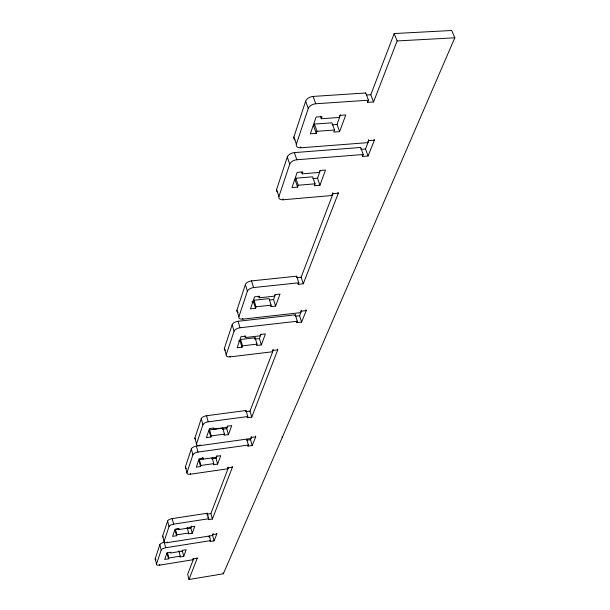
<?xml version="1.0" encoding="UTF-8"?>
<svg xmlns="http://www.w3.org/2000/svg" width="610" height="610" viewBox="0 0 610 610"><rect width="100%" height="100%" fill="white"/><g stroke="black" fill="none" stroke-linecap="round" stroke-linejoin="round"><path stroke-width="0.91" d="M156.503 564.113L155.207 558.76L159.85 544.631A4.026 1.548 -14.4 0 1 164.296 542.32L165.638 547.75A4.034 1.533 -14.4 0 0 161.185 550.06L156.503 564.113A3.957 1.479 -14.4 0 0 159.774 565.112L193.134 559.705L193.271 558.234M213.34 533.788L212.623 535.496L167.369 542.641A4.079 1.571 -14.5 0 1 164.021 541.535L162.672 536.06L167.613 521.024A4.148 1.647 -14.6 0 1 172.218 518.599L207.308 513.239L208.765 518.744L208.422 519.644L212.364 519.041L232.41 467.176L232.204 466.452M228.018 467.054L227.827 468.8L190.518 474.176A4.445 1.883 -15 0 1 186.942 472.735L185.409 466.902L191.326 448.914A4.537 1.975 -15.1 0 1 196.397 446.139L250.969 438.514L250.756 437.782M199.996 444.789L200.194 445.529A4.606 2.021 -15.2 0 1 196.527 443.935L194.925 437.957L201.269 418.658A4.697 2.127 -15.4 0 1 206.546 415.738L246.028 410.522L247.774 416.538L247.332 417.69L251.762 417.103L277.748 349.873L277.504 349.08M272.754 349.652L272.487 351.779L230.176 356.865A5.086 2.47 -16.2 0 1 226.234 354.753L224.388 348.356L232.166 324.695A5.2 2.615 -16.5 0 1 238.083 321.272L295.293 314.821L297.337 321.226L296.78 322.644L301.622 322.088L306.205 310.627L305.945 309.819M300.478 311.817L300.738 312.625L242.933 319.121A5.292 2.676 -16.7 0 1 238.884 316.765L236.932 310.208L245.373 284.542A5.421 2.837 -17.1 0 1 251.556 280.897L296.673 276.185L298.816 282.781L298.229 284.321L303.284 283.787L338.306 193.187L338.001 192.318M277.382 192.013A5.94 3.393 -18.9 0 1 276.604 189.535L287.302 157.014A6.123 3.599 -19.6 0 1 294.371 152.607L360.662 147.468L363.255 154.498L362.485 156.45L368.082 156.007L374.403 140.201L374.075 139.316M367.616 141.749L367.944 142.633L300.86 147.78A6.26 3.706 -20 0 1 296.361 144.173L293.898 136.96L305.656 101.184A6.443 3.95 -21.1 0 1 313.128 96.426L365.756 92.972L368.493 100.208L367.67 102.366L373.556 101.961L397.14 40.946L394.174 33.55L451.72 30.5L454.824 37.797L223.367 573.781L188.993 579.5L187.689 574.33L193.751 558.447M164.021 541.535L169.008 526.575L167.613 521.024M186.942 472.735L192.897 454.839L191.326 448.914M196.527 443.935L202.924 424.735L201.269 418.658M226.234 354.753L234.08 331.192L232.166 324.695M238.884 316.765L247.393 291.214L245.373 284.542M332.526 192.79L332.831 193.66L332.13 195.49L283.284 199.767A5.955 3.378 -18.8 0 1 278.915 196.565L289.712 164.159L287.302 157.014M296.361 144.173L308.241 108.511L305.656 101.184M179.081 528.817L175.459 529.381L175.161 530.258L176.542 535.74L172.607 536.358L175.017 529.312L178.989 528.695L178.677 529.587L190.541 527.741L190.861 526.857L194.803 526.247L192.226 533.285L188.315 533.895L188.627 533.026L187.224 527.558L186.912 528.435L190.816 527.825L191.456 526.056M212.158 457.82L213.744 463.646L213.37 464.69L217.617 464.08L220.706 455.678L216.413 456.28L216.031 457.34L199.379 459.627L199.02 460.672L200.576 466.513L196.298 467.123L199.18 458.712L203.496 458.102L203.13 459.162L202.68 457.485M209.558 429.928L209.177 431.049L210.816 437.034L206.386 437.637L209.482 428.601L213.95 427.999L213.553 429.143L226.889 427.336L227.309 426.199L231.739 425.605L228.43 434.625L224.038 435.227L224.442 434.107L222.772 428.144L209.558 429.928L211.205 435.914L210.816 437.034M245.357 337.551L245.838 336.156L240.927 336.728L237.137 347.799L241.995 347.22L240.111 340.822L240.584 339.45L255.094 337.757L257.016 344.131L256.52 345.504L261.347 344.932L265.396 333.883L260.523 334.448L260.02 335.843L245.357 337.551L244.877 335.942M259.159 297.81L259.685 296.285L254.576 296.841L250.458 308.858L255.514 308.302L253.508 301.736L254.019 300.242L269.094 298.603L271.13 305.152L270.596 306.632L275.598 306.083L279.998 294.096L274.935 294.645L274.386 296.155L259.159 297.81L258.648 296.155M295.858 178.212L295.217 180.095L297.581 187.125L291.954 187.605L297.169 172.386L302.865 171.921L302.194 173.842L319.183 172.447L319.876 170.525L325.519 170.06L319.953 185.219L314.379 185.699L315.057 183.823L312.648 176.808L295.858 178.212L298.237 185.249L297.581 187.125M314.417 124.082L313.708 126.156L316.247 133.369L310.368 133.803L316.102 117.044L322.065 116.624L321.325 118.744L339.076 117.486L339.846 115.374L345.74 114.962L339.617 131.646L333.8 132.073L334.547 130.014L331.954 122.823L314.417 124.082L316.964 131.302L316.247 133.369M168.52 558.836L168.81 558.013L167.483 552.66L167.201 553.483L168.52 558.836L164.7 559.454L166.965 552.843L170.815 552.225L170.533 553.057L182.398 551.051L183.747 556.381L179.95 556.991L180.247 556.175L178.905 550.83L178.608 551.654M176.542 535.74L176.847 534.863L175.459 529.381M200.576 466.513L200.942 465.468L199.379 459.627M241.995 347.22L242.475 345.855L240.584 339.45M255.514 308.302L256.025 306.815L254.019 300.242M222.375 429.265L222.772 428.144M254.606 339.129L255.094 337.757M182.039 551.211L182.344 550.38L186.172 549.77L183.747 556.381M217.617 464.08L216.031 458.27L216.946 455.731M228.43 434.625L226.76 428.67L227.652 426.199M261.347 344.932L259.418 338.565L260.966 334.295M275.598 306.083L273.554 299.548L275.43 294.394M319.953 185.219L317.535 178.227L320.456 170.175M339.617 131.646L337.017 124.471L340.532 114.779M207.049 513.917L207.308 513.239M245.677 411.468L246.028 410.522M296.498 276.673L296.673 276.185M365.55 93.513L365.756 92.972M212.364 519.041L210.9 513.544L228.445 467.603M251.762 417.103L250.016 411.102L273.425 349.789M303.284 283.787L301.142 277.207L333.167 193.324M373.556 101.961L370.811 94.741L394.174 33.55M188.993 579.5L197.198 558.287L197.022 557.624M246.524 439.665L246.714 439.185L248.392 445.041L247.965 446.116L252.227 445.521L255.704 436.821L255.491 436.089M294.943 315.705L295.293 314.821M360.472 147.955L360.662 147.468M216.626 533.361L216.809 534.032L214.079 540.856L210.267 541.459L210.602 540.612L209.367 535.915M252.227 445.521L250.542 439.68L251.579 437.057M301.622 322.088L299.571 315.698L301.668 310.383M368.082 156.007L365.481 148.985L368.966 140.178M168.81 558.013L180.247 556.175M193.446 558.897L197.198 558.287M216.809 534.032L212.966 534.642L212.783 533.963M165.638 547.75L210.602 540.612M176.847 534.863L188.627 533.026M169.008 526.575A4.156 1.639 -14.6 0 1 173.621 524.158L208.765 518.744M207.209 514.108L210.9 513.544M228.216 467.779L232.41 467.176M200.942 465.468L213.744 463.646M211.784 458.865L216.031 458.27M192.897 454.839A4.544 1.967 -15.1 0 1 197.991 452.071L248.392 445.041M255.704 436.821L251.404 437.416L251.19 436.684M246.821 440.199L250.542 439.68M223.252 429.143L226.76 428.67M211.205 435.914L224.442 434.107M246.143 411.613L250.016 411.102M202.924 424.735A4.705 2.112 -15.4 0 1 208.216 421.815L247.774 416.538M272.998 350.437L277.748 349.873M238.495 341.013L240.111 340.822M255.407 339.03L259.418 338.565M242.475 345.855L257.016 344.131M234.08 331.192A5.215 2.6 -16.5 0 1 240.012 327.768L297.337 321.226M306.205 310.627L301.31 311.176L301.05 310.368M295.644 316.14L299.571 315.698M256.025 306.815L271.13 305.152M251.831 301.919L253.508 301.736M269.399 300.006L273.554 299.548M247.393 291.214A5.429 2.821 -17.1 0 1 253.6 287.569L298.816 282.781M296.727 277.664L301.142 277.207M332.831 193.66L338.306 193.187M298.237 185.249L315.057 183.823M312.899 178.616L317.535 178.227M360.945 149.343L365.481 148.985M289.712 164.159A6.146 3.576 -19.6 0 1 296.803 159.759L363.255 154.498M374.403 140.201L368.737 140.635L368.402 139.751M316.964 131.302L334.547 130.014M332.046 124.829L337.017 124.471M308.241 108.511A6.466 3.934 -21 0 1 315.736 103.761L368.493 100.208M366.404 95.03L370.811 94.741M397.14 40.946L454.824 37.797M367.327 101.458L367.67 102.366M362.157 155.573L362.485 156.45M320.463 116.319L321.325 118.744M313.128 96.426L315.736 103.761M331.832 194.62L332.13 195.49M300.547 146.88L300.86 147.78M301.592 172.073L302.194 173.842M294.371 152.607L296.803 159.759M282.994 198.89L283.284 199.767M276.604 189.535L278.915 196.565M297.962 283.498L298.229 284.321M296.521 321.844L296.78 322.644M251.556 280.897L253.6 287.569M272.243 350.986L272.487 351.779M282.11 436.524L282.331 437.256M242.688 318.298L242.933 319.121M238.083 321.272L240.012 327.768M229.939 356.065L230.176 356.865M247.111 416.943L247.332 417.69M247.751 445.384L247.965 446.116M227.629 468.083L227.827 468.8M206.546 415.738L208.216 421.815M196.397 446.139L197.991 452.071M223.115 572.82L223.367 573.781M207.057 514.489L207.24 515.175M207.69 516.891L207.873 517.577M208.239 518.957L208.422 519.644M212.448 534.825L214.079 540.856M208.94 536.434L209.123 537.105M210.092 540.788L210.267 541.459M190.328 473.444L190.518 474.176M190.816 527.825L192.226 533.285M192.966 559.042L193.134 559.705M172.218 518.599L173.621 524.158M167.201 541.954L167.369 542.641M159.85 544.631L161.185 550.06M159.606 564.448L159.774 565.112M163.19 537.013A4.072 1.586 -14.5 0 1 162.672 536.06M295.011 139.957A6.237 3.721 -20.1 0 1 293.898 136.96M238.037 312.274A5.276 2.692 -16.7 0 1 236.932 310.208M225.487 350.247A5.071 2.486 -16.2 0 1 224.388 348.356M195.452 439.223A4.59 2.028 -15.2 0 1 194.925 437.957M186.462 468.274A4.438 1.891 -14.9 0 1 185.409 466.902M155.946 559.736A3.95 1.487 -14.3 0 1 155.207 558.76"/></g></svg>
